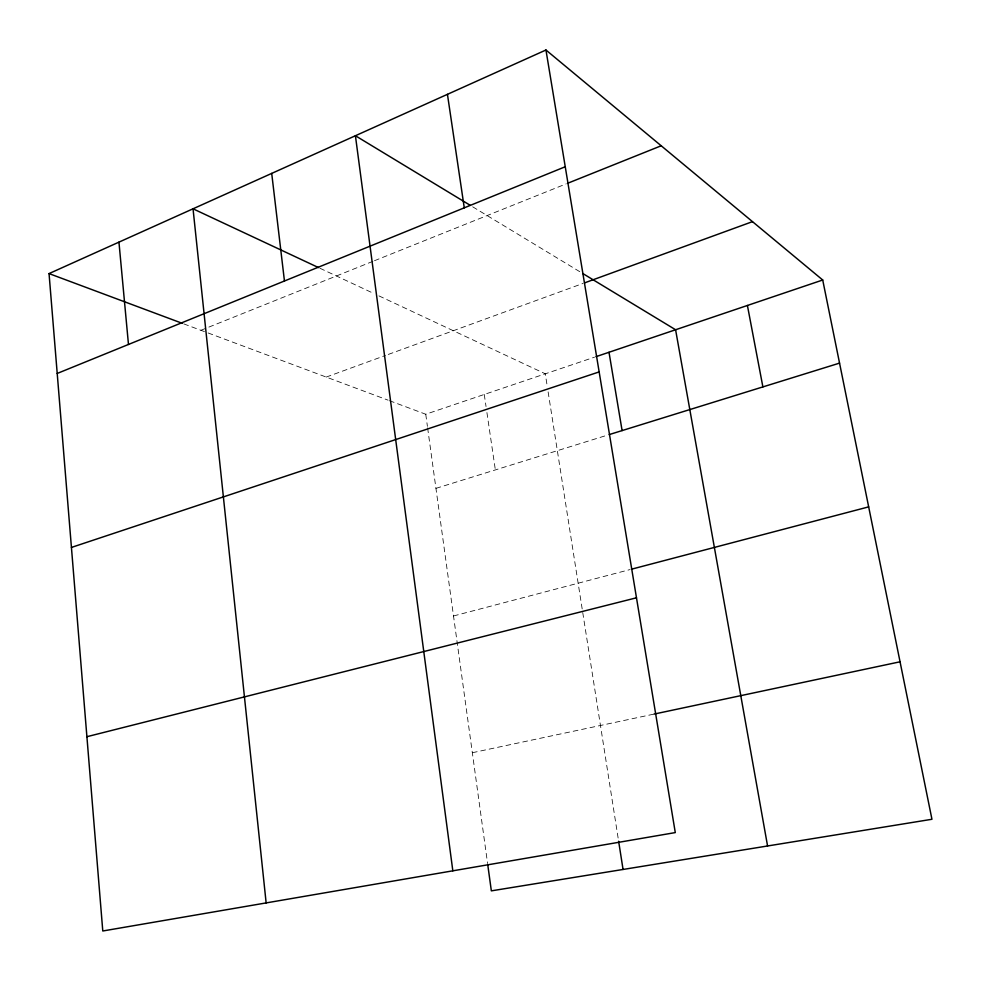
<?xml version="1.0" encoding="UTF-8"?>
<svg xmlns="http://www.w3.org/2000/svg" width="981" height="981" viewBox="0 0 981 981"><rect width="100%" height="100%" fill="white"/><g stroke="black" fill="none" stroke-linecap="round" stroke-linejoin="round"><path stroke-width="0.74" stroke-dasharray="4.91 3.68" d="M200.921 330.29L373.062 261.277M374.472 260.713L565.939 183.962M326.207 377.072L385.459 355.465M388.28 354.435L583.07 283.411M389.469 400.689L425.754 414.24L594.523 357.17M435.944 488.354L606.27 435.503M453.516 615.97L629.912 569.605M472.339 752.721L654.094 714.082M183.754 323.877L206.66 332.436M208.095 332.964L388.071 400.162M319.929 268.242L373.442 293.319M378.936 295.882L545.289 373.81L547.177 385.876M472.707 206.819L581.586 272.792M548.121 391.897L618.398 839.773M484.258 394.448L486.036 406.526M486.919 412.56L495.356 469.911M425.754 414.24L427.409 426.33M427.618 427.851L487.594 863.562"/><path stroke-width="1.47" d="M545.951 50.006L675.284 832.587L102.784 930.994L49.05 273.589L545.951 50.006L822.716 280.002L931.95 819.27L491.346 890.858L487.802 865.083M57.217 373.454L565.252 166.745M567.349 183.398L661.194 145.777M584.504 282.896L752.488 221.645M595.97 356.679L822.716 280.002M71.429 547.435L599.158 371.909M609.152 434.608L839.552 363.117M631.396 569.225L868.676 506.87M86.904 736.706L636.485 597.797M654.094 714.082L900.055 661.795M49.05 273.589L182.319 323.338M318.555 267.605L193.036 208.806L266.145 902.912M470.095 205.225L355.416 135.734L452.83 870.821M582.861 273.564L675.59 329.751L767.571 845.978M747.412 305.471L762.887 386.906M609.005 352.265L622.101 430.585M618.631 841.257L623.058 869.46M447.446 94.335L464.271 207.837M271.712 173.404L284.453 280.995M118.946 242.135L128.474 344.466"/></g></svg>
